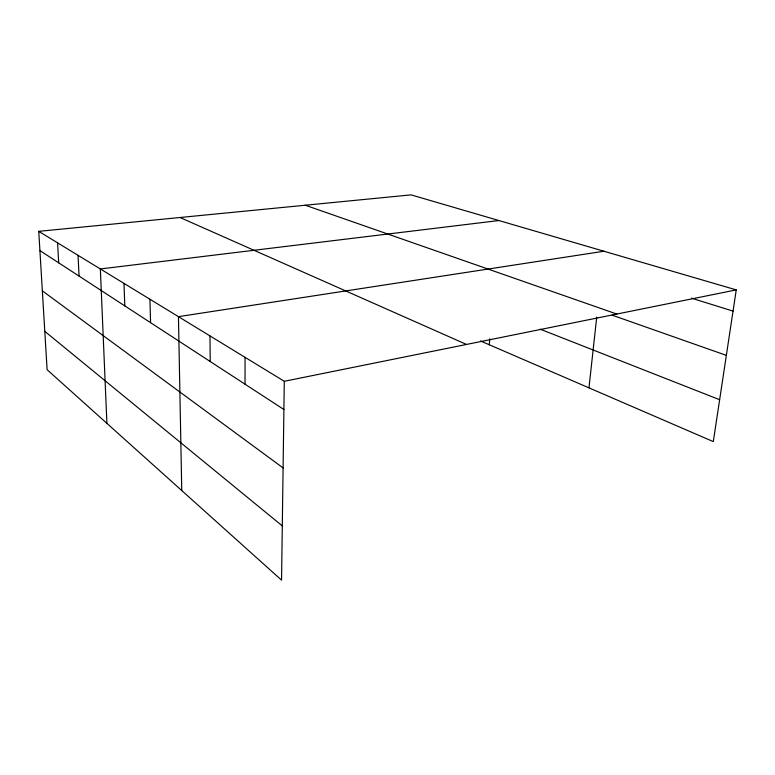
<?xml version="1.0" encoding="UTF-8"?>
<svg xmlns="http://www.w3.org/2000/svg" width="775" height="775" viewBox="0 0 775 775"><rect width="100%" height="100%" fill="white"/><g stroke="black" fill="none" stroke-linecap="round" stroke-linejoin="round"><path stroke-width="1.16" d="M245.026 384.187L245.065 357.333M38.75 231.338L284.289 381.29L281.548 580.126L47.11 369.694L38.75 231.338L411.06 194.874L736.25 289.898L713.3 441.614L480.442 340.942M489.287 344.759L489.742 338.801M588.971 387.858L596.731 317.072M284.289 381.29L736.25 289.898M603.958 251.236L178.444 316.655L181.757 490.556M498.877 220.536L100.343 268.954L106.902 423.363M691.494 298.172L733.043 311.114M305.311 205.23L616.822 314.049M612.211 315.192L726.349 355.367M540.165 329.172L719.636 399.716M180.023 217.504L466.502 344.449M39.913 250.596L283.902 409.51M42.354 290.867L283.098 467.926M44.795 331.351L282.294 525.896M57.582 242.837L58.687 262.822M78.043 255.333L79.06 276.094M124 283.398L124.794 305.883M149.924 299.228L150.573 322.671M209.986 335.914L210.228 361.528"/></g></svg>
